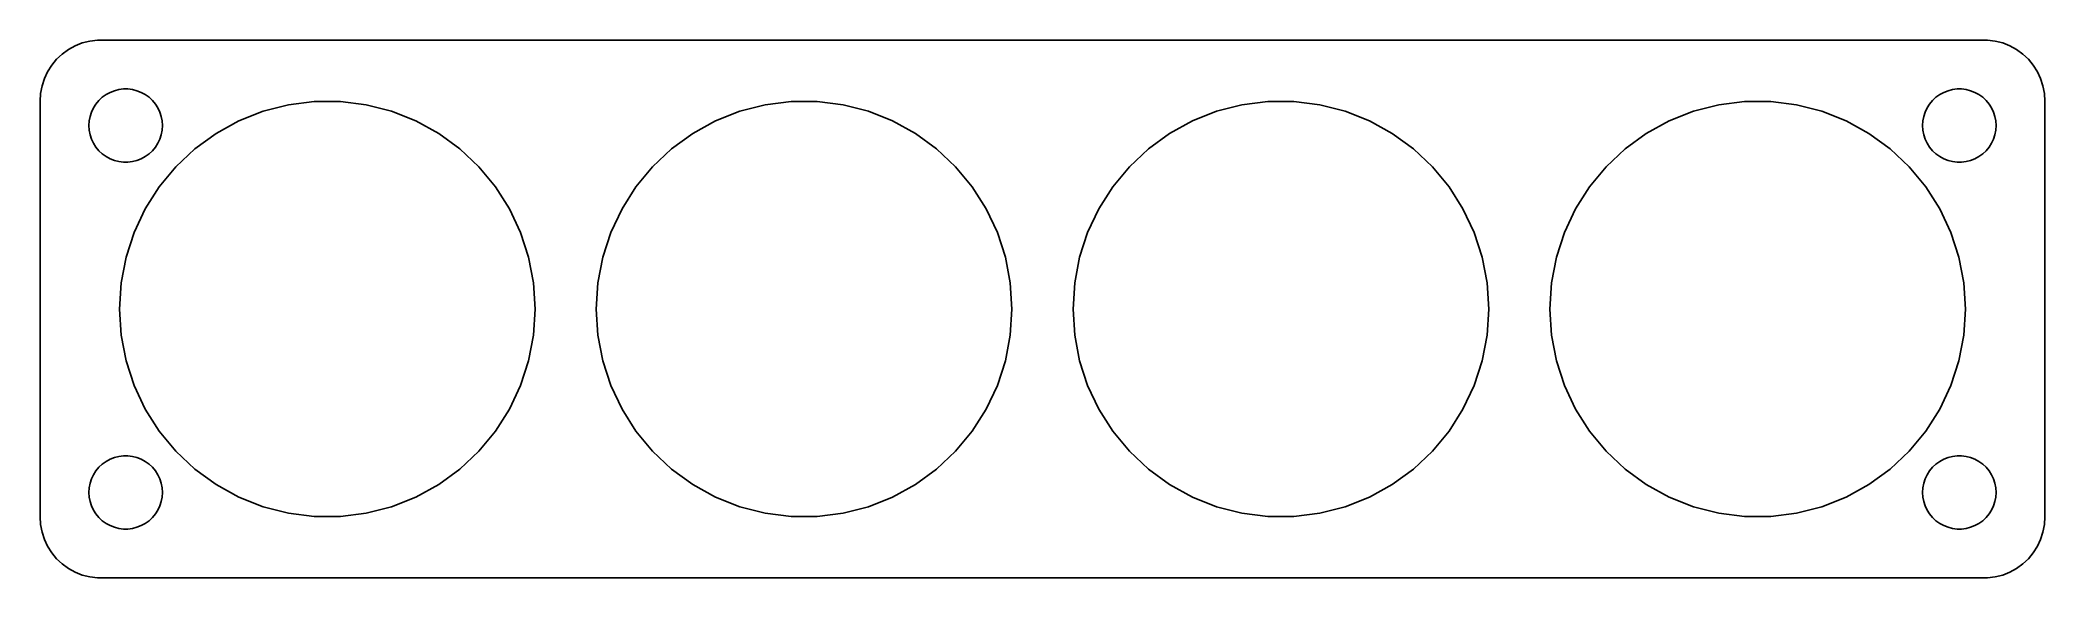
# Model space of a CAD drawing. Header units: metres. Extents: x -82 to 82, y -22 to 22.
import ezdxf

# ---------------------------------------------------------------- set-up
doc = ezdxf.new("R2010")
doc.units = ezdxf.units.M

msp = doc.modelspace()

# ---------------------------------------------------------------- linework, layer by layer
for p, q in [((-79.1289, 21.5241), (-79.6791, 21.2216)), ((-78.5451, 21.7553), (-79.1289, 21.5241)), ((-77.9369, 21.9114), (-78.5451, 21.7553)), ((-77.3139, 21.9901), (-77.9369, 21.9114)), ((77.3139, 21.9901), (-77.3139, 21.9901)), ((77.9369, 21.9114), (77.3139, 21.9901)), ((78.5451, 21.7553), (77.9369, 21.9114)), ((79.1289, 21.5241), (78.5451, 21.7553)), ((79.6791, 21.2216), (79.1289, 21.5241)), ((-81.0451, 19.9389), (-81.3815, 19.4088)), ((-80.6448, 20.4227), (-81.0451, 19.9389)), ((-80.1871, 20.8526), (-80.6448, 20.4227)), ((-79.6791, 21.2216), (-80.1871, 20.8526)), ((80.1871, 20.8526), (79.6791, 21.2216)), ((80.6448, 20.4227), (80.1871, 20.8526)), ((81.0451, 19.9389), (80.6448, 20.4227)), ((81.3815, 19.4088), (81.0451, 19.9389)), ((-81.8429, 18.2434), (-81.9606, 17.6267)), ((-81.6489, 18.8406), (-81.8429, 18.2434)), ((-81.3815, 19.4088), (-81.6489, 18.8406)), ((81.6489, 18.8406), (81.3815, 19.4088)), ((81.8429, 18.2434), (81.6489, 18.8406)), ((81.9606, 17.6267), (81.8429, 18.2434)), ((-81.9606, 17.6267), (-82, 17)), ((-82, 17), (-82, -17)), ((-77.7893, 16.1044), (-77.6289, 16.4453)), ((-77.6289, 16.4453), (-77.427, 16.7634)), ((-77.427, 16.7634), (-77.1869, 17.0536)), ((-77.1869, 17.0536), (-76.9123, 17.3115)), ((-76.9123, 17.3115), (-76.6075, 17.533)), ((-76.6075, 17.533), (-76.2773, 17.7145)), ((-76.2773, 17.7145), (-75.927, 17.8532)), ((-75.927, 17.8532), (-75.5621, 17.9469)), ((-75.5621, 17.9469), (-75.1884, 17.9941)), ((-75.1884, 17.9941), (-74.8116, 17.9941)), ((-74.8116, 17.9941), (-74.4379, 17.9469)), ((-74.4379, 17.9469), (-74.073, 17.8532)), ((-74.073, 17.8532), (-73.7227, 17.7145)), ((-73.7227, 17.7145), (-73.3925, 17.533)), ((-73.3925, 17.533), (-73.0877, 17.3115)), ((-73.0877, 17.3115), (-72.8131, 17.0536)), ((-72.8131, 17.0536), (-72.573, 16.7634)), ((-72.573, 16.7634), (-72.3711, 16.4453)), ((-72.3711, 16.4453), (-72.2107, 16.1044)), ((-63.7533, 16.168), (-61.6855, 16.6989)), ((-61.6855, 16.6989), (-59.5674, 16.9664)), ((-59.5674, 16.9664), (-57.4326, 16.9664)), ((-57.4326, 16.9664), (-55.3145, 16.6989)), ((-55.3145, 16.6989), (-53.2467, 16.168)), ((-24.7533, 16.168), (-22.6855, 16.6989)), ((-22.6855, 16.6989), (-20.5674, 16.9664)), ((-20.5674, 16.9664), (-18.4326, 16.9664)), ((-18.4326, 16.9664), (-16.3145, 16.6989)), ((-16.3145, 16.6989), (-14.2467, 16.168)), ((14.2467, 16.168), (16.3145, 16.6989)), ((16.3145, 16.6989), (18.4326, 16.9664)), ((18.4326, 16.9664), (20.5674, 16.9664)), ((20.5674, 16.9664), (22.6855, 16.6989)), ((22.6855, 16.6989), (24.7533, 16.168)), ((53.2467, 16.168), (55.3145, 16.6989)), ((55.3145, 16.6989), (57.4326, 16.9664)), ((57.4326, 16.9664), (59.5674, 16.9664)), ((59.5674, 16.9664), (61.6855, 16.6989)), ((61.6855, 16.6989), (63.7533, 16.168)), ((72.2107, 16.1044), (72.3711, 16.4453)), ((72.3711, 16.4453), (72.573, 16.7634)), ((72.573, 16.7634), (72.8131, 17.0536)), ((72.8131, 17.0536), (73.0877, 17.3115)), ((73.0877, 17.3115), (73.3925, 17.533)), ((73.3925, 17.533), (73.7227, 17.7145)), ((73.7227, 17.7145), (74.073, 17.8532)), ((74.073, 17.8532), (74.4379, 17.9469)), ((74.4379, 17.9469), (74.8116, 17.9941)), ((74.8116, 17.9941), (75.1884, 17.9941)), ((75.1884, 17.9941), (75.5621, 17.9469)), ((75.5621, 17.9469), (75.927, 17.8532)), ((75.927, 17.8532), (76.2773, 17.7145)), ((76.2773, 17.7145), (76.6075, 17.533)), ((76.6075, 17.533), (76.9123, 17.3115)), ((76.9123, 17.3115), (77.1869, 17.0536)), ((77.1869, 17.0536), (77.427, 16.7634)), ((77.427, 16.7634), (77.6289, 16.4453)), ((77.6289, 16.4453), (77.7893, 16.1044)), ((82, 17), (81.9606, 17.6267)), ((82, -17), (82, 17)), ((-78, 15), (-77.9763, 15.376)), ((-77.9763, 14.624), (-78, 15)), ((-77.9763, 15.376), (-77.9057, 15.7461)), ((-77.9057, 15.7461), (-77.7893, 16.1044)), ((-72.2107, 16.1044), (-72.0943, 15.7461)), ((-72.0943, 15.7461), (-72.0237, 15.376)), ((-72.0237, 15.376), (-72, 15)), ((-72, 15), (-72.0237, 14.624)), ((-67.6091, 14.3536), (-65.7383, 15.382)), ((-65.7383, 15.382), (-63.7533, 16.168)), ((-53.2467, 16.168), (-51.2617, 15.382)), ((-51.2617, 15.382), (-49.3909, 14.3536)), ((-28.6091, 14.3536), (-26.7382, 15.382)), ((-26.7382, 15.382), (-24.7533, 16.168)), ((-14.2467, 16.168), (-12.2617, 15.382)), ((-12.2617, 15.382), (-10.3909, 14.3536)), ((10.3909, 14.3536), (12.2617, 15.382)), ((12.2617, 15.382), (14.2467, 16.168)), ((24.7533, 16.168), (26.7382, 15.382)), ((26.7382, 15.382), (28.6091, 14.3536)), ((49.3909, 14.3536), (51.2617, 15.382)), ((51.2617, 15.382), (53.2467, 16.168)), ((63.7533, 16.168), (65.7383, 15.382)), ((65.7383, 15.382), (67.6091, 14.3536)), ((72, 15), (72.0237, 15.376)), ((72.0237, 14.624), (72, 15)), ((72.0237, 15.376), (72.0943, 15.7461)), ((72.0943, 15.7461), (72.2107, 16.1044)), ((77.7893, 16.1044), (77.9057, 15.7461)), ((77.9057, 15.7461), (77.9763, 15.376)), ((77.9763, 15.376), (78, 15)), ((78, 15), (77.9763, 14.624)), ((-77.9057, 14.2539), (-77.9763, 14.624)), ((-77.7893, 13.8956), (-77.9057, 14.2539)), ((-77.6289, 13.5547), (-77.7893, 13.8956)), ((-77.427, 13.2366), (-77.6289, 13.5547)), ((-77.1869, 12.9464), (-77.427, 13.2366)), ((-72.573, 13.2366), (-72.8131, 12.9464)), ((-72.3711, 13.5547), (-72.573, 13.2366)), ((-72.2107, 13.8956), (-72.3711, 13.5547)), ((-72.0943, 14.2539), (-72.2107, 13.8956)), ((-72.0237, 14.624), (-72.0943, 14.2539)), ((-69.3362, 13.0987), (-67.6091, 14.3536)), ((-49.3909, 14.3536), (-47.6638, 13.0987)), ((-30.3362, 13.0987), (-28.6091, 14.3536)), ((-10.3909, 14.3536), (-8.66379, 13.0987)), ((8.66379, 13.0987), (10.3909, 14.3536)), ((28.6091, 14.3536), (30.3362, 13.0987)), ((47.6638, 13.0987), (49.3909, 14.3536)), ((67.6091, 14.3536), (69.3362, 13.0987)), ((72.0943, 14.2539), (72.0237, 14.624)), ((72.2107, 13.8956), (72.0943, 14.2539)), ((72.3711, 13.5547), (72.2107, 13.8956)), ((72.573, 13.2366), (72.3711, 13.5547)), ((72.8131, 12.9464), (72.573, 13.2366)), ((77.427, 13.2366), (77.1869, 12.9464)), ((77.6289, 13.5547), (77.427, 13.2366)), ((77.7893, 13.8956), (77.6289, 13.5547)), ((77.9057, 14.2539), (77.7893, 13.8956)), ((77.9763, 14.624), (77.9057, 14.2539)), ((-76.9123, 12.6884), (-77.1869, 12.9464)), ((-76.6075, 12.467), (-76.9123, 12.6884)), ((-76.2773, 12.2855), (-76.6075, 12.467)), ((-75.927, 12.1468), (-76.2773, 12.2855)), ((-75.5621, 12.0531), (-75.927, 12.1468)), ((-75.1884, 12.0059), (-75.5621, 12.0531)), ((-74.8116, 12.0059), (-75.1884, 12.0059)), ((-74.4379, 12.0531), (-74.8116, 12.0059)), ((-74.073, 12.1468), (-74.4379, 12.0531)), ((-73.7227, 12.2855), (-74.073, 12.1468)), ((-73.3925, 12.467), (-73.7227, 12.2855)), ((-73.0877, 12.6884), (-73.3925, 12.467)), ((-72.8131, 12.9464), (-73.0877, 12.6884)), ((-72.2533, 9.99234), (-70.8925, 11.6373)), ((-70.8925, 11.6373), (-69.3362, 13.0987)), ((-47.6638, 13.0987), (-46.1075, 11.6373)), ((-46.1075, 11.6373), (-44.7467, 9.99234)), ((-33.2533, 9.99234), (-31.8925, 11.6373)), ((-31.8925, 11.6373), (-30.3362, 13.0987)), ((-8.66379, 13.0987), (-7.10753, 11.6373)), ((-7.10753, 11.6373), (-5.7467, 9.99234)), ((5.7467, 9.99234), (7.10753, 11.6373)), ((7.10753, 11.6373), (8.66379, 13.0987)), ((30.3362, 13.0987), (31.8925, 11.6373)), ((31.8925, 11.6373), (33.2533, 9.99234)), ((44.7467, 9.99234), (46.1075, 11.6373)), ((46.1075, 11.6373), (47.6638, 13.0987)), ((69.3362, 13.0987), (70.8925, 11.6373)), ((70.8925, 11.6373), (72.2533, 9.99234)), ((73.0877, 12.6884), (72.8131, 12.9464)), ((73.3925, 12.467), (73.0877, 12.6884)), ((73.7227, 12.2855), (73.3925, 12.467)), ((74.073, 12.1468), (73.7227, 12.2855)), ((74.4379, 12.0531), (74.073, 12.1468)), ((74.8116, 12.0059), (74.4379, 12.0531)), ((75.1884, 12.0059), (74.8116, 12.0059)), ((75.5621, 12.0531), (75.1884, 12.0059)), ((75.927, 12.1468), (75.5621, 12.0531)), ((76.2773, 12.2855), (75.927, 12.1468)), ((76.6075, 12.467), (76.2773, 12.2855)), ((76.9123, 12.6884), (76.6075, 12.467)), ((77.1869, 12.9464), (76.9123, 12.6884)), ((-73.3972, 8.1898), (-72.2533, 9.99234)), ((-44.7467, 9.99234), (-43.6028, 8.1898)), ((-34.3972, 8.1898), (-33.2533, 9.99234)), ((-5.7467, 9.99234), (-4.60278, 8.1898)), ((4.60278, 8.1898), (5.7467, 9.99234)), ((33.2533, 9.99234), (34.3972, 8.1898)), ((43.6028, 8.1898), (44.7467, 9.99234)), ((72.2533, 9.99234), (73.3972, 8.1898)), ((-74.3062, 6.2581), (-73.3972, 8.1898)), ((-43.6028, 8.1898), (-42.6938, 6.2581)), ((-35.3062, 6.2581), (-34.3972, 8.1898)), ((-4.60278, 8.1898), (-3.69379, 6.2581)), ((3.69379, 6.2581), (4.60278, 8.1898)), ((34.3972, 8.1898), (35.3062, 6.2581)), ((42.6938, 6.2581), (43.6028, 8.1898)), ((73.3972, 8.1898), (74.3062, 6.2581)), ((-74.9659, 4.22772), (-74.3062, 6.2581)), ((-42.6938, 6.2581), (-42.0341, 4.22772)), ((-35.9659, 4.22772), (-35.3062, 6.2581)), ((-3.69379, 6.2581), (-3.03407, 4.22772)), ((3.03407, 4.22772), (3.69379, 6.2581)), ((35.3062, 6.2581), (35.9659, 4.22772)), ((42.0341, 4.22772), (42.6938, 6.2581)), ((74.3062, 6.2581), (74.9659, 4.22772)), ((-75.366, 2.13066), (-74.9659, 4.22772)), ((-42.0341, 4.22772), (-41.634, 2.13066)), ((-36.366, 2.13066), (-35.9659, 4.22772)), ((-3.03407, 4.22772), (-2.63405, 2.13066)), ((2.63405, 2.13066), (3.03407, 4.22772)), ((35.9659, 4.22772), (36.366, 2.13066)), ((41.634, 2.13066), (42.0341, 4.22772)), ((74.9659, 4.22772), (75.366, 2.13066)), ((-75.5, 0), (-75.366, 2.13066)), ((-41.634, 2.13066), (-41.5, 0)), ((-36.5, 0), (-36.366, 2.13066)), ((-2.63405, 2.13066), (-2.5, 0)), ((2.5, 0), (2.63405, 2.13066)), ((36.366, 2.13066), (36.5, 0)), ((41.5, 0), (41.634, 2.13066)), ((75.366, 2.13066), (75.5, 0)), ((-75.366, -2.13066), (-75.5, 0)), ((-41.5, 0), (-41.634, -2.13066)), ((-36.366, -2.13066), (-36.5, 0)), ((-2.5, 0), (-2.63405, -2.13066)), ((2.63405, -2.13066), (2.5, 0)), ((36.5, 0), (36.366, -2.13066)), ((41.634, -2.13066), (41.5, 0)), ((75.5, 0), (75.366, -2.13066)), ((-74.9659, -4.22772), (-75.366, -2.13066)), ((-41.634, -2.13066), (-42.0341, -4.22772)), ((-35.9659, -4.22772), (-36.366, -2.13066)), ((-2.63405, -2.13066), (-3.03407, -4.22772)), ((3.03407, -4.22772), (2.63405, -2.13066)), ((36.366, -2.13066), (35.9659, -4.22772)), ((42.0341, -4.22772), (41.634, -2.13066)), ((75.366, -2.13066), (74.9659, -4.22772)), ((-74.3062, -6.2581), (-74.9659, -4.22772)), ((-42.0341, -4.22772), (-42.6938, -6.2581)), ((-35.3062, -6.2581), (-35.9659, -4.22772)), ((-3.03407, -4.22772), (-3.69379, -6.2581)), ((3.69379, -6.2581), (3.03407, -4.22772)), ((35.9659, -4.22772), (35.3062, -6.2581)), ((42.6938, -6.2581), (42.0341, -4.22772)), ((74.9659, -4.22772), (74.3062, -6.2581)), ((-73.3972, -8.1898), (-74.3062, -6.2581)), ((-42.6938, -6.2581), (-43.6028, -8.1898)), ((-34.3972, -8.1898), (-35.3062, -6.2581)), ((-3.69379, -6.2581), (-4.60278, -8.1898)), ((4.60278, -8.1898), (3.69379, -6.2581)), ((35.3062, -6.2581), (34.3972, -8.1898)), ((43.6028, -8.1898), (42.6938, -6.2581)), ((74.3062, -6.2581), (73.3972, -8.1898)), ((-72.2533, -9.99234), (-73.3972, -8.1898)), ((-43.6028, -8.1898), (-44.7467, -9.99234)), ((-33.2533, -9.99234), (-34.3972, -8.1898)), ((-4.60278, -8.1898), (-5.7467, -9.99234)), ((5.7467, -9.99234), (4.60278, -8.1898)), ((34.3972, -8.1898), (33.2533, -9.99234)), ((44.7467, -9.99234), (43.6028, -8.1898)), ((73.3972, -8.1898), (72.2533, -9.99234)), ((-70.8925, -11.6373), (-72.2533, -9.99234)), ((-44.7467, -9.99234), (-46.1075, -11.6373)), ((-31.8925, -11.6373), (-33.2533, -9.99234)), ((-5.7467, -9.99234), (-7.10753, -11.6373)), ((7.10753, -11.6373), (5.7467, -9.99234)), ((33.2533, -9.99234), (31.8925, -11.6373)), ((46.1075, -11.6373), (44.7467, -9.99234)), ((72.2533, -9.99234), (70.8925, -11.6373)), ((-77.427, -13.2366), (-77.1869, -12.9464)), ((-77.1869, -12.9464), (-76.9123, -12.6884)), ((-76.9123, -12.6884), (-76.6075, -12.467)), ((-76.6075, -12.467), (-76.2773, -12.2855)), ((-76.2773, -12.2855), (-75.927, -12.1468)), ((-75.927, -12.1468), (-75.5621, -12.0531)), ((-75.5621, -12.0531), (-75.1884, -12.0059)), ((-75.1884, -12.0059), (-74.8116, -12.0059)), ((-74.8116, -12.0059), (-74.4379, -12.0531)), ((-74.4379, -12.0531), (-74.073, -12.1468)), ((-74.073, -12.1468), (-73.7227, -12.2855)), ((-73.7227, -12.2855), (-73.3925, -12.467)), ((-73.3925, -12.467), (-73.0877, -12.6884)), ((-73.0877, -12.6884), (-72.8131, -12.9464)), ((-72.8131, -12.9464), (-72.573, -13.2366)), ((-69.3362, -13.0987), (-70.8925, -11.6373)), ((-67.6091, -14.3536), (-69.3362, -13.0987)), ((-47.6638, -13.0987), (-49.3909, -14.3536)), ((-46.1075, -11.6373), (-47.6638, -13.0987)), ((-30.3362, -13.0987), (-31.8925, -11.6373)), ((-28.6091, -14.3536), (-30.3362, -13.0987)), ((-8.66379, -13.0987), (-10.3909, -14.3536)), ((-7.10753, -11.6373), (-8.66379, -13.0987)), ((8.66379, -13.0987), (7.10753, -11.6373)), ((10.3909, -14.3536), (8.66379, -13.0987)), ((30.3362, -13.0987), (28.6091, -14.3536)), ((31.8925, -11.6373), (30.3362, -13.0987)), ((47.6638, -13.0987), (46.1075, -11.6373)), ((49.3909, -14.3536), (47.6638, -13.0987)), ((69.3362, -13.0987), (67.6091, -14.3536)), ((70.8925, -11.6373), (69.3362, -13.0987)), ((72.573, -13.2366), (72.8131, -12.9464)), ((72.8131, -12.9464), (73.0877, -12.6884)), ((73.0877, -12.6884), (73.3925, -12.467)), ((73.3925, -12.467), (73.7227, -12.2855)), ((73.7227, -12.2855), (74.073, -12.1468)), ((74.073, -12.1468), (74.4379, -12.0531)), ((74.4379, -12.0531), (74.8116, -12.0059)), ((74.8116, -12.0059), (75.1884, -12.0059)), ((75.1884, -12.0059), (75.5621, -12.0531)), ((75.5621, -12.0531), (75.927, -12.1468)), ((75.927, -12.1468), (76.2773, -12.2855)), ((76.2773, -12.2855), (76.6075, -12.467)), ((76.6075, -12.467), (76.9123, -12.6884)), ((76.9123, -12.6884), (77.1869, -12.9464)), ((77.1869, -12.9464), (77.427, -13.2366)), ((-78, -15), (-77.9763, -14.624)), ((-77.9763, -14.624), (-77.9057, -14.2539)), ((-77.9057, -14.2539), (-77.7893, -13.8956)), ((-77.7893, -13.8956), (-77.6289, -13.5547)), ((-77.6289, -13.5547), (-77.427, -13.2366)), ((-72.573, -13.2366), (-72.3711, -13.5547)), ((-72.3711, -13.5547), (-72.2107, -13.8956)), ((-72.2107, -13.8956), (-72.0943, -14.2539)), ((-72.0943, -14.2539), (-72.0237, -14.624)), ((-72.0237, -14.624), (-72, -15)), ((-65.7383, -15.382), (-67.6091, -14.3536)), ((-49.3909, -14.3536), (-51.2617, -15.382)), ((-26.7382, -15.382), (-28.6091, -14.3536)), ((-10.3909, -14.3536), (-12.2617, -15.382)), ((12.2617, -15.382), (10.3909, -14.3536)), ((28.6091, -14.3536), (26.7382, -15.382)), ((51.2617, -15.382), (49.3909, -14.3536)), ((67.6091, -14.3536), (65.7383, -15.382)), ((72, -15), (72.0237, -14.624)), ((72.0237, -14.624), (72.0943, -14.2539)), ((72.0943, -14.2539), (72.2107, -13.8956)), ((72.2107, -13.8956), (72.3711, -13.5547)), ((72.3711, -13.5547), (72.573, -13.2366)), ((77.427, -13.2366), (77.6289, -13.5547)), ((77.6289, -13.5547), (77.7893, -13.8956)), ((77.7893, -13.8956), (77.9057, -14.2539)), ((77.9057, -14.2539), (77.9763, -14.624)), ((77.9763, -14.624), (78, -15)), ((-77.9763, -15.376), (-78, -15)), ((-77.9057, -15.7461), (-77.9763, -15.376)), ((-77.7893, -16.1044), (-77.9057, -15.7461)), ((-77.6289, -16.4453), (-77.7893, -16.1044)), ((-72.2107, -16.1044), (-72.3711, -16.4453)), ((-72.0943, -15.7461), (-72.2107, -16.1044)), ((-72.0237, -15.376), (-72.0943, -15.7461)), ((-72, -15), (-72.0237, -15.376)), ((-63.7533, -16.168), (-65.7383, -15.382)), ((-61.6855, -16.6989), (-63.7533, -16.168)), ((-53.2467, -16.168), (-55.3145, -16.6989)), ((-51.2617, -15.382), (-53.2467, -16.168)), ((-24.7533, -16.168), (-26.7382, -15.382)), ((-22.6855, -16.6989), (-24.7533, -16.168)), ((-14.2467, -16.168), (-16.3145, -16.6989)), ((-12.2617, -15.382), (-14.2467, -16.168)), ((14.2467, -16.168), (12.2617, -15.382)), ((16.3145, -16.6989), (14.2467, -16.168)), ((24.7533, -16.168), (22.6855, -16.6989)), ((26.7382, -15.382), (24.7533, -16.168)), ((53.2467, -16.168), (51.2617, -15.382)), ((55.3145, -16.6989), (53.2467, -16.168)), ((63.7533, -16.168), (61.6855, -16.6989)), ((65.7383, -15.382), (63.7533, -16.168)), ((72.0237, -15.376), (72, -15)), ((72.0943, -15.7461), (72.0237, -15.376)), ((72.2107, -16.1044), (72.0943, -15.7461)), ((72.3711, -16.4453), (72.2107, -16.1044)), ((77.7893, -16.1044), (77.6289, -16.4453)), ((77.9057, -15.7461), (77.7893, -16.1044)), ((77.9763, -15.376), (77.9057, -15.7461)), ((78, -15), (77.9763, -15.376)), ((-82, -17), (-81.9606, -17.6267)), ((-81.9606, -17.6267), (-81.8429, -18.2434)), ((-77.427, -16.7634), (-77.6289, -16.4453)), ((-77.1869, -17.0536), (-77.427, -16.7634)), ((-76.9123, -17.3115), (-77.1869, -17.0536)), ((-76.6075, -17.533), (-76.9123, -17.3115)), ((-76.2773, -17.7145), (-76.6075, -17.533)), ((-75.927, -17.8532), (-76.2773, -17.7145)), ((-75.5621, -17.9469), (-75.927, -17.8532)), ((-75.1884, -17.9941), (-75.5621, -17.9469)), ((-74.8116, -17.9941), (-75.1884, -17.9941)), ((-74.4379, -17.9469), (-74.8116, -17.9941)), ((-74.073, -17.8532), (-74.4379, -17.9469)), ((-73.7227, -17.7145), (-74.073, -17.8532)), ((-73.3925, -17.533), (-73.7227, -17.7145)), ((-73.0877, -17.3115), (-73.3925, -17.533)), ((-72.8131, -17.0536), (-73.0877, -17.3115)), ((-72.573, -16.7634), (-72.8131, -17.0536)), ((-72.3711, -16.4453), (-72.573, -16.7634)), ((-59.5674, -16.9664), (-61.6855, -16.6989)), ((-57.4326, -16.9664), (-59.5674, -16.9664)), ((-55.3145, -16.6989), (-57.4326, -16.9664)), ((-20.5674, -16.9664), (-22.6855, -16.6989)), ((-18.4326, -16.9664), (-20.5674, -16.9664)), ((-16.3145, -16.6989), (-18.4326, -16.9664)), ((18.4326, -16.9664), (16.3145, -16.6989)), ((20.5674, -16.9664), (18.4326, -16.9664)), ((22.6855, -16.6989), (20.5674, -16.9664)), ((57.4326, -16.9664), (55.3145, -16.6989)), ((59.5674, -16.9664), (57.4326, -16.9664)), ((61.6855, -16.6989), (59.5674, -16.9664)), ((72.573, -16.7634), (72.3711, -16.4453)), ((72.8131, -17.0536), (72.573, -16.7634)), ((73.0877, -17.3115), (72.8131, -17.0536)), ((73.3925, -17.533), (73.0877, -17.3115)), ((73.7227, -17.7145), (73.3925, -17.533)), ((74.073, -17.8532), (73.7227, -17.7145)), ((74.4379, -17.9469), (74.073, -17.8532)), ((74.8116, -17.9941), (74.4379, -17.9469)), ((75.1884, -17.9941), (74.8116, -17.9941)), ((75.5621, -17.9469), (75.1884, -17.9941)), ((75.927, -17.8532), (75.5621, -17.9469)), ((76.2773, -17.7145), (75.927, -17.8532)), ((76.6075, -17.533), (76.2773, -17.7145)), ((76.9123, -17.3115), (76.6075, -17.533)), ((77.1869, -17.0536), (76.9123, -17.3115)), ((77.427, -16.7634), (77.1869, -17.0536)), ((77.6289, -16.4453), (77.427, -16.7634)), ((81.8429, -18.2434), (81.9606, -17.6267)), ((81.9606, -17.6267), (82, -17)), ((-81.8429, -18.2434), (-81.6489, -18.8406)), ((-81.6489, -18.8406), (-81.3815, -19.4088)), ((-81.3815, -19.4088), (-81.0451, -19.9389)), ((81.0451, -19.9389), (81.3815, -19.4088)), ((81.3815, -19.4088), (81.6489, -18.8406)), ((81.6489, -18.8406), (81.8429, -18.2434)), ((-81.0451, -19.9389), (-80.6448, -20.4227)), ((-80.6448, -20.4227), (-80.1871, -20.8526)), ((-80.1871, -20.8526), (-79.6791, -21.2216)), ((-79.6791, -21.2216), (-79.1289, -21.5241)), ((79.1289, -21.5241), (79.6791, -21.2216)), ((79.6791, -21.2216), (80.1871, -20.8526)), ((80.1871, -20.8526), (80.6448, -20.4227)), ((80.6448, -20.4227), (81.0451, -19.9389)), ((-79.1289, -21.5241), (-78.5451, -21.7553)), ((-78.5451, -21.7553), (-77.9369, -21.9114)), ((-77.9369, -21.9114), (-77.3139, -21.9901)), ((-77.3139, -21.9901), (77.3139, -21.9901)), ((77.3139, -21.9901), (77.9369, -21.9114)), ((77.9369, -21.9114), (78.5451, -21.7553)), ((78.5451, -21.7553), (79.1289, -21.5241))]:
    msp.add_line(p, q)

doc.saveas('drawing.dxf')
